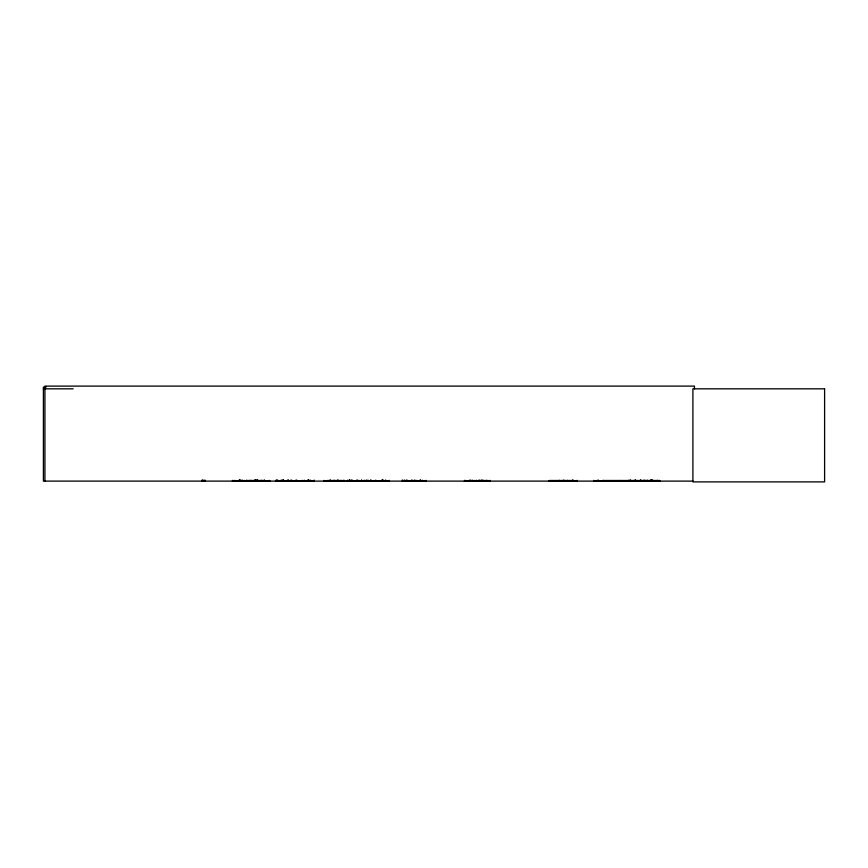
<?xml version="1.0" encoding="UTF-8"?>
<svg xmlns="http://www.w3.org/2000/svg" width="868" height="868" viewBox="0 0 868 868"><rect width="100%" height="100%" fill="white"/><g stroke="black" fill="none" stroke-linecap="round" stroke-linejoin="round"><path stroke-width="1.3" d="M644.23 481.078L644.23 480.34M619.557 481.111L619.546 480.492M602.598 480.503L657.456 480.492L657.467 481.078L602.566 480.753M657.456 481.078L657.575 480.34M287.84 480.991L287.514 480.34M277.391 481.111L302.628 481.013M277.63 480.991L277.619 480.145M640.595 480.991L640.606 480.145M414.6 481.013L414.665 480.145M415.002 481.013L415.078 480.405M257.145 481.013L257.156 480.145M257.644 480.991L257.536 479.95M363.974 481.013L364.05 480.405M464.261 481.111L472.431 480.405M351.931 481.111L364.05 480.915M275.905 480.991L275.406 481.013M346.788 481.111L347.287 481.013M323.699 481.013L344.661 481.056M324.068 481.013L324.133 480.405L324.198 481.111M251.177 481.013L251.243 480.405L251.319 481.111M260.986 481.013L261.051 480.405L261.127 481.111M405.616 481.013L415.078 480.915M406.007 481.013L406.083 480.405M464.749 481.013L464.825 480.405M352.451 481.013L352.538 480.405M46.112 387.085L43.4 387.085L43.4 481.111L693.076 481.111M43.4 388.831L73.172 388.831M246.154 480.503L263.536 480.503M327.269 480.503L344.639 480.503M549.281 480.503L574.225 480.503M246.121 480.753L263.568 480.753M327.236 480.753L344.672 480.753M549.249 480.753L574.258 480.731M350.954 480.405L351.638 481.078L351.605 479.95M389.114 480.915L365.222 481.013M426.416 481.078L416.987 481.013M490.094 481.078L489.975 480.34L490.094 481.111L473.993 481.111L474.112 480.34M549.26 481.056L577.057 481.013L577.122 480.34M659.658 480.991L593.983 481.111M239.134 481.111L239.199 480.145M309.182 481.111L308.986 480.145M488.098 481.013L487.816 480.34L487.914 481.111M383.689 481.111L383.775 480.34L383.971 481.013M376.007 481.013L375.92 480.405M368.401 481.013L368.314 480.405M270.046 481.013L232.44 481.078L232.45 480.34M304.256 480.991L314.357 480.991M334.213 481.013L334.147 480.405M287.221 480.991L287.134 480.34M647.734 481.013L647.68 480.405M603.618 481.013L603.585 480.405L603.553 481.111M313.977 480.991L313.934 480.34M422.401 480.915L422.401 480.405M645.846 480.991L645.825 480.34M476.282 481.111L476.174 480.34M658.28 481.013L658.194 480.34M644.327 481.013L644.327 480.34M694.433 388.831L694.433 386.108L44.93 386.108L44.93 481.111M659.637 480.34L659.745 481.111M652.747 480.145L652.747 481.111M652.259 480.145L652.259 481.111M651.532 480.145L651.532 481.111M651.467 480.145L651.467 481.111M651.141 480.145L651.141 481.111M651.054 480.145L650.978 481.111M650.664 480.145L650.664 481.111M647.636 480.34L647.636 481.111M643.763 480.34L643.763 481.111M641.029 480.145L641.029 481.111M640.66 480.34L640.66 481.111M635.593 480.145L635.593 481.111L635.55 480.34M635.181 480.145L635.181 481.111M634.172 480.34L634.172 481.111M630.363 480.145L630.363 481.111M630.201 480.145L630.201 481.111M629.3 480.34L629.3 481.111M628.562 480.34L628.562 481.111M598.247 480.145L598.247 481.111M597.9 480.145L597.9 481.111M593.712 480.34L593.712 481.111M572.934 480.145L572.934 481.111M572.587 480.145L572.587 481.111M567.281 480.34L567.281 481.111M564.308 480.34L564.308 481.111M563.408 480.145L563.234 481.111M559.426 480.34L559.426 481.111M486.308 480.145L486.308 481.111M484.214 480.34L484.214 481.111M483.085 480.145L483.085 481.111M482.608 480.145L482.608 481.111M481.48 480.145L481.48 481.111M481.002 480.145L481.002 481.111M479.244 480.145L479.244 481.111M478.984 480.145L478.984 481.111M476.619 480.34L476.619 481.111M472.507 480.34L472.507 481.111M470.141 480.145L470.141 481.111M469.881 480.145L469.881 481.111M464.912 480.34L464.912 481.111M425.83 480.34L425.83 481.111M422.217 480.34L422.304 481.111M420.709 480.145L420.709 481.111M420.296 480.145L420.296 481.111M419.993 480.145L419.993 481.111M416.835 480.34L416.835 481.111M415.154 480.34L415.154 481.111M411.996 480.145L411.996 481.111M411.682 480.145L411.682 481.111M406.918 479.95L406.918 481.111M406.159 480.34L406.159 481.111M404.249 479.95L404.249 481.111M402.329 479.95L402.329 481.111M389.114 480.34L389.114 481.111M385.609 479.95L385.609 481.111M382.929 479.95L382.929 481.111M382.376 480.145L382.376 481.111M382.18 480.145L382.18 481.111M381.887 480.145L381.887 481.111M375.844 480.34L375.844 481.111M375.16 480.34L375.16 481.111M371.406 480.34L371.406 481.111M370.875 480.145L370.875 481.111M370.603 480.145L370.603 481.111M368.238 480.34L368.238 481.111M366.958 480.145L366.958 481.111M366.73 480.145L366.73 481.111M365.048 480.34L365.048 481.111M364.137 480.34L364.137 481.111M361.761 480.145L361.761 481.111M361.5 480.145L361.5 481.111M358.983 480.34L358.983 481.111M357.291 480.145L357.291 481.111M357.074 480.145L357.074 481.111M356.531 480.34L356.531 481.111M352.614 480.34L352.614 481.111M350.77 480.34L350.856 481.111M349.685 479.95L349.685 481.111M349.261 480.145L349.261 481.111M349.077 480.145L349.077 481.111M347.569 480.34L347.569 481.111M347.482 480.34L347.482 481.111M343.945 480.34L343.945 481.111M338.086 480.145L338.086 481.111M337.739 480.145L337.739 481.111M334.071 480.34L334.071 481.111M330.404 480.145L330.404 481.111M330.068 480.145L330.068 481.111M314.314 480.34L314.314 481.111L314.042 480.405M310.549 480.145L310.538 481.111M308.943 480.34L308.943 481.111M308.628 480.145L308.65 481.111M308.292 480.145L308.259 481.111L308.14 480.145M307.793 480.145L307.793 481.111M304.408 480.34L304.375 481.111M304.093 480.34L304.169 481.111M302.129 480.34L302.129 481.111M297.073 480.34L297.073 481.111M296.259 480.145L296.259 481.111M295.923 480.145L295.923 481.111M292.256 480.34L292.256 481.111M291.192 480.145L291.192 481.111M290.845 480.145L290.845 481.111M288.588 480.145L288.588 481.111M288.241 480.145L288.241 481.111M287.883 480.34L287.883 481.111M283.652 480.145L283.652 481.111M283.315 480.145L283.304 481.111M283.131 479.95L283.131 481.111M282.979 480.145L282.979 481.111M282.382 480.34L282.382 481.111M281.21 479.95L281.21 481.111M277.988 480.34L277.988 481.111M276.718 479.95L276.718 481.111M276.122 480.34L276.122 481.111M276.024 480.34L276.024 481.111M269.449 480.34L269.449 481.111M264.48 480.145L264.48 481.111M264.219 480.145L264.219 481.111M261.854 480.34L261.854 481.111M257.742 480.34L257.742 481.111M256.809 479.95L256.809 481.111M255.615 479.95L255.615 481.111M255.376 480.145L255.376 481.111M255.116 480.145L255.116 481.111M254.888 479.95L254.888 481.111M250.147 480.34L250.147 481.111M244.223 480.34L244.223 481.111M242.118 479.95L242.118 481.111M240.523 480.145L240.523 481.111M240.176 480.145L240.176 481.111M239.677 480.145L239.666 481.111M239.394 479.95L239.492 481.111M234.295 480.34L234.295 481.111M204.891 479.95L204.891 481.111M202.971 479.95L202.971 481.111M202.179 479.95L202.179 481.111M824.6 388.831L692.903 388.831L692.903 481.892L824.6 481.892L824.6 388.831M413.157 481.111L413.157 480.34L413.07 481.111M246.414 481.111L246.414 480.405L246.414 481.111"/></g></svg>
